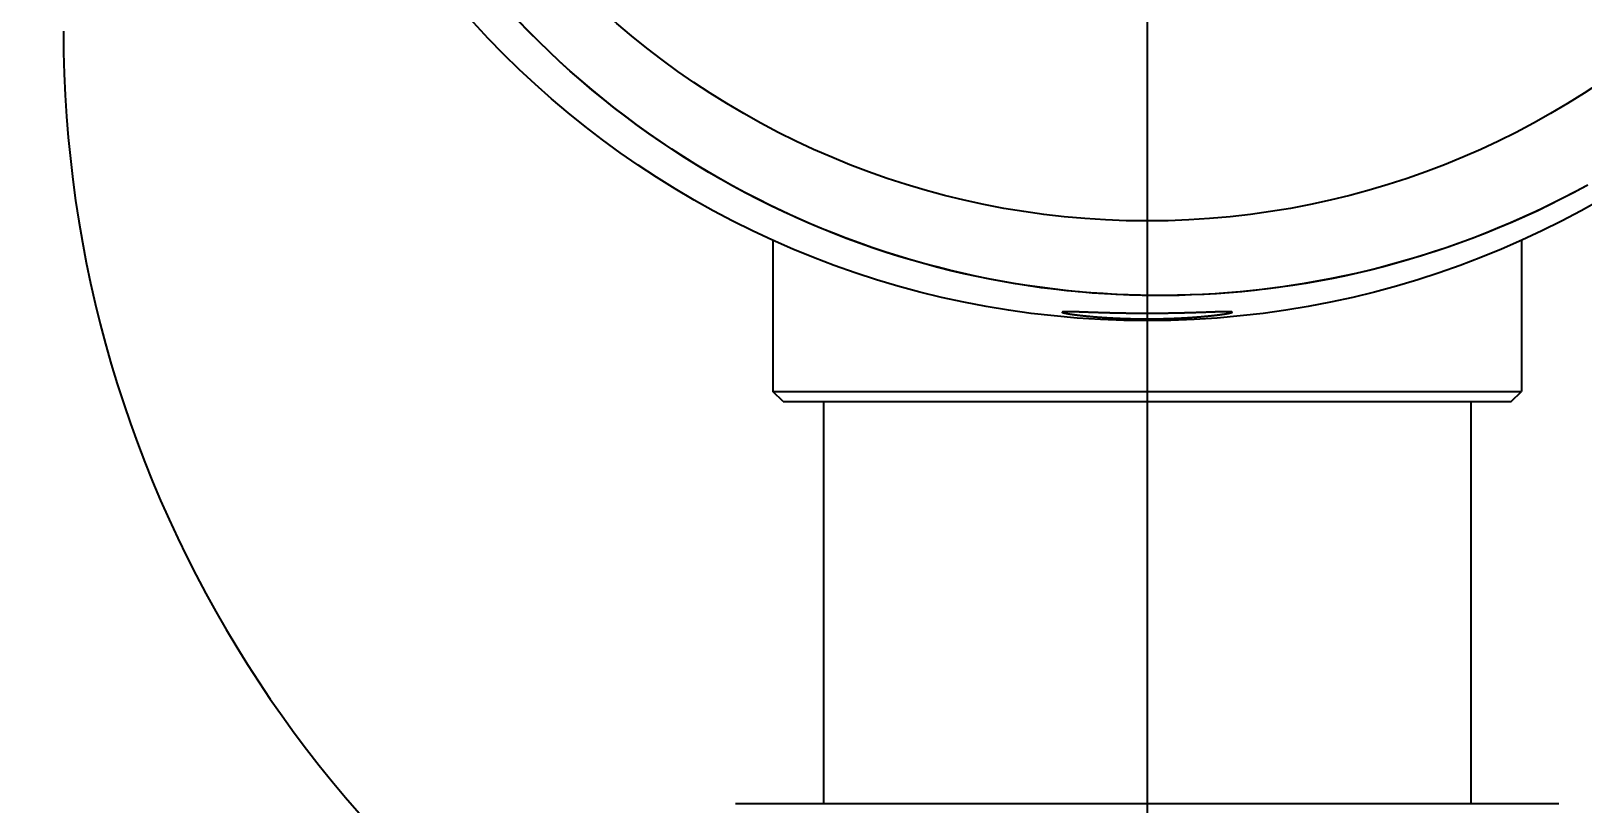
# Model space of a CAD drawing. Header units: millimetres. Extents: x 0 to 3800, y -67 to 2530.
# Drawn here: x 2277.9 to 2356.6, y 1514.3 to 1553.5 of the extents above; entities that cross this region are included whole.
import ezdxf
from ezdxf.lldxf.tags import DXFTag

# ---------------------------------------------------------------- set-up
doc = ezdxf.new("R2010")
doc.units = ezdxf.units.MM
for name, color, linetype in [('내부선 및 부속', 4, 'Continuous'), ('외형선', 3, 'Continuous'), ('중심선', 1, 'DASHED'), ('치수선', 7, 'Continuous')]:
    doc.layers.add(name, color=color, linetype=linetype)
doc.styles.add('____', font='')
doc.styles.get('____').set_extended_font_data('굴림')
tags = doc.linetypes.add('DASHDOT', pattern=[70, 31, -13, 13, -13]).pattern_tags.tags
tags[10:11] = [DXFTag(74, 4), DXFTag(75, 0), DXFTag(340, '0'), DXFTag(46, 0.0), DXFTag(50, 0.0), DXFTag(44, 0.0), DXFTag(45, 0.0)]
tags[8:9] = [DXFTag(74, 4), DXFTag(75, 0), DXFTag(340, '0'), DXFTag(46, 0.0), DXFTag(50, 0.0), DXFTag(44, 0.0), DXFTag(45, 0.0)]
tags[6:7] = [DXFTag(74, 4), DXFTag(75, 0), DXFTag(340, '0'), DXFTag(46, 0.0), DXFTag(50, 0.0), DXFTag(44, 0.0), DXFTag(45, 0.0)]
tags[4:5] = [DXFTag(74, 4), DXFTag(75, 0), DXFTag(340, '0'), DXFTag(46, 0.0), DXFTag(50, 0.0), DXFTag(44, 0.0), DXFTag(45, 0.0)]
tags = doc.linetypes.add('DASHED', pattern=[25.72, 12.86, -12.86]).pattern_tags.tags
tags[6:7] = [DXFTag(74, 4), DXFTag(75, 0), DXFTag(340, '0'), DXFTag(46, 0.0), DXFTag(50, 0.0), DXFTag(44, 0.0), DXFTag(45, 0.0)]
tags[4:5] = [DXFTag(74, 4), DXFTag(75, 0), DXFTag(340, '0'), DXFTag(46, 0.0), DXFTag(50, 0.0), DXFTag(44, 0.0), DXFTag(45, 0.0)]
doc.dimstyles.new('MSADIM', dxfattribs={"dimtxt": 33, "dimasz": 17, "dimexe": 10, "dimexo": 7.5, "dimgap": 10, "dimtad": 0, "dimtih": 1, "dimtoh": 1, "dimdec": 0, "dimzin": 1, "dimdsep": 46, "dimtxsty": '____', "dimcen": 11.25, "dimadec": 0, "dimazin": 0, "dimtfac": 1, "dimtdec": 0, "dimtix": 1, "dimtmove": 0, "dimatfit": 3, "dimfxl": 1, "dimtolj": 1, "dimtzin": 1, "dimarcsym": 0})

# ---------------------------------------------------------------- blocks, each defined once
blk = doc.blocks.new('*D35')
at = {"layer": '치수선', "color": 0, "linetype": 'Continuous', "lineweight": -2, "transparency": 16777216}
for p, q in [((2924.524, 1577.512), (2924.524, 1252.002)), ((2244.524, 1269.502), (2244.524, 1272.002)), ((2261.524, 1262.002), (2547.243, 1262.002)), ((2907.524, 1262.002), (2621.804, 1262.002))]:
    blk.add_line(p, q, dxfattribs=at)
at = {"layer": '치수선', "color": 0, "linetype": 'Continuous', "transparency": 16777216}
for points in [[(2261.524, 1264.835), (2261.524, 1259.168), (2244.524, 1262.002)], [(2907.524, 1264.835), (2907.524, 1259.168), (2924.524, 1262.002)]]:
    blk.add_solid(points, dxfattribs=at)
at = {"layer": '치수선', "color": 0, "linetype": 'Continuous', "transparency": 16777216, "insert": (2584.524, 1262.002), "char_height": 25, "attachment_point": 5, "style": '____'}
blk.add_mtext('\\A1;680', dxfattribs=at)

msp = doc.modelspace()

# ---------------------------------------------------------------- linework, layer by layer
at = {"layer": '내부선 및 부속', "linetype": 'Continuous'}
for p, q in [((2315.533, 1542.943), (2315.533, 1535.224)), ((2353.515, 1542.943), (2353.515, 1535.224)), ((2316.046, 1534.711), (2315.533, 1535.224)), ((2315.533, 1535.224), (2353.515, 1535.224)), ((2353.002, 1534.711), (2353.515, 1535.224)), ((2316.047, 1534.711), (2353.001, 1534.711)), ((2318.099, 1534.711), (2318.099, 1514.286)), ((2350.948, 1534.711), (2350.948, 1514.286)), ((2355.422, 1514.286), (2313.625, 1514.286))]:
    msp.add_line(p, q, dxfattribs=at)
at = {"layer": '내부선 및 부속', "linetype": 'Continuous', "flags": 128}
for points in [[(2356.782, 1545.652), (2356.153, 1545.313), (2355.521, 1544.985), (2354.885, 1544.668), (2354.246, 1544.361), (2353.604, 1544.066), (2352.959, 1543.781), (2352.311, 1543.507), (2351.662, 1543.245), (2351.011, 1542.993), (2350.358, 1542.752), (2349.703, 1542.522), (2349.048, 1542.303), (2348.391, 1542.095), (2347.734, 1541.898), (2347.077, 1541.711), (2346.42, 1541.536), (2345.762, 1541.37), (2345.105, 1541.216), (2344.449, 1541.072), (2343.794, 1540.938), (2343.139, 1540.815), (2342.486, 1540.701), (2341.834, 1540.598), (2341.184, 1540.505), (2340.536, 1540.422), (2339.89, 1540.349), (2339.246, 1540.285), (2338.605, 1540.231), (2337.967, 1540.186), (2337.331, 1540.15), (2336.698, 1540.124), (2336.069, 1540.107), (2335.443, 1540.098), (2334.819, 1540.098), (2334.193, 1540.107), (2333.563, 1540.125), (2332.931, 1540.152), (2332.295, 1540.188), (2331.656, 1540.233), (2331.015, 1540.287), (2330.371, 1540.351), (2329.725, 1540.425), (2329.077, 1540.509), (2328.427, 1540.602), (2327.775, 1540.705), (2327.122, 1540.819), (2326.467, 1540.943), (2325.812, 1541.077), (2325.155, 1541.221), (2324.498, 1541.376), (2323.841, 1541.542), (2323.184, 1541.718), (2322.526, 1541.905), (2321.869, 1542.103), (2321.213, 1542.311), (2320.558, 1542.531), (2319.903, 1542.761), (2319.25, 1543.002), (2318.599, 1543.254), (2317.95, 1543.517), (2317.303, 1543.791), (2316.658, 1544.076), (2316.016, 1544.372), (2315.377, 1544.679), (2314.741, 1544.997), (2314.109, 1545.326), (2313.48, 1545.665), (2312.856, 1546.015), (2312.236, 1546.376), (2311.62, 1546.748), (2311.01, 1547.13), (2310.405, 1547.522), (2309.805, 1547.925), (2309.21, 1548.338), (2308.622, 1548.761), (2308.04, 1549.194), (2307.464, 1549.637), (2306.895, 1550.09), (2306.333, 1550.552), (2305.778, 1551.024), (2305.23, 1551.504), (2304.69, 1551.994), (2304.158, 1552.493), (2303.634, 1553), (2303.118, 1553.516), (2302.611, 1554.04)], [(2356.882, 1545.699), (2356.253, 1545.358), (2355.62, 1545.028), (2354.984, 1544.709), (2354.345, 1544.4), (2353.702, 1544.102), (2353.057, 1543.816), (2352.409, 1543.54), (2351.759, 1543.276), (2351.107, 1543.022), (2350.454, 1542.779), (2349.799, 1542.548), (2349.142, 1542.327), (2348.485, 1542.117), (2347.828, 1541.918), (2347.169, 1541.73), (2346.511, 1541.552), (2345.853, 1541.385), (2345.195, 1541.229), (2344.538, 1541.083), (2343.881, 1540.948), (2343.226, 1540.823), (2342.572, 1540.708), (2341.919, 1540.604), (2341.268, 1540.51), (2340.619, 1540.425), (2339.971, 1540.35), (2339.327, 1540.285), (2338.684, 1540.23), (2338.045, 1540.184), (2337.408, 1540.147), (2336.774, 1540.12), (2336.143, 1540.101), (2335.516, 1540.092), (2334.891, 1540.091), (2334.265, 1540.099), (2333.635, 1540.115), (2333.002, 1540.141), (2332.365, 1540.176), (2331.726, 1540.22), (2331.084, 1540.274), (2330.44, 1540.337), (2329.793, 1540.41), (2329.144, 1540.492), (2328.494, 1540.585), (2327.841, 1540.687), (2327.187, 1540.8), (2326.532, 1540.923), (2325.876, 1541.056), (2325.219, 1541.2), (2324.561, 1541.354), (2323.903, 1541.519), (2323.244, 1541.694), (2322.586, 1541.88), (2321.928, 1542.077), (2321.271, 1542.285), (2320.615, 1542.504), (2319.959, 1542.733), (2319.306, 1542.974), (2318.653, 1543.225), (2318.003, 1543.488), (2317.355, 1543.761), (2316.709, 1544.046), (2316.066, 1544.341), (2315.426, 1544.648), (2314.789, 1544.965), (2314.155, 1545.293), (2313.526, 1545.632), (2312.9, 1545.982), (2312.279, 1546.342), (2311.663, 1546.714), (2311.051, 1547.095), (2310.444, 1547.487), (2309.843, 1547.89), (2309.248, 1548.303), (2308.658, 1548.726), (2308.075, 1549.159), (2307.498, 1549.602), (2306.928, 1550.054), (2306.364, 1550.516), (2305.808, 1550.988), (2305.259, 1551.469), (2304.718, 1551.959), (2304.185, 1552.457), (2303.66, 1552.965), (2303.143, 1553.481), (2302.634, 1554.005)], [(2334.524, 1539.181), (2334.516, 1539.181), (2334.507, 1539.181), (2334.499, 1539.181), (2334.49, 1539.181), (2334.482, 1539.181), (2334.473, 1539.181), (2334.465, 1539.181), (2334.456, 1539.181), (2334.448, 1539.181), (2334.44, 1539.181), (2334.431, 1539.181), (2334.423, 1539.181), (2334.414, 1539.181), (2334.406, 1539.181), (2334.397, 1539.181), (2334.389, 1539.181), (2334.38, 1539.181), (2334.372, 1539.181), (2334.364, 1539.181), (2334.355, 1539.181), (2334.347, 1539.181), (2334.338, 1539.181), (2334.33, 1539.181), (2334.321, 1539.181), (2334.313, 1539.181), (2334.304, 1539.181), (2334.296, 1539.182), (2334.288, 1539.182), (2334.279, 1539.182), (2334.271, 1539.182), (2334.262, 1539.182), (2334.254, 1539.182), (2334.245, 1539.182), (2334.237, 1539.182), (2334.228, 1539.182), (2334.22, 1539.182), (2334.211, 1539.182), (2334.203, 1539.182), (2334.195, 1539.182), (2334.186, 1539.182), (2334.178, 1539.182), (2334.169, 1539.182), (2334.161, 1539.182), (2334.152, 1539.182), (2334.144, 1539.182), (2334.135, 1539.182), (2334.127, 1539.182), (2334.119, 1539.182), (2334.11, 1539.182), (2334.102, 1539.182), (2334.093, 1539.182), (2334.085, 1539.183), (2334.076, 1539.183), (2334.068, 1539.183), (2334.059, 1539.183), (2334.051, 1539.183), (2334.043, 1539.183), (2334.034, 1539.183), (2334.026, 1539.183), (2334.017, 1539.183), (2334.009, 1539.183), (2334, 1539.183), (2333.992, 1539.183), (2333.983, 1539.183), (2333.975, 1539.183), (2333.966, 1539.183), (2333.958, 1539.183), (2333.95, 1539.184), (2333.941, 1539.184), (2333.933, 1539.184), (2333.924, 1539.184), (2333.916, 1539.184), (2333.907, 1539.184), (2333.899, 1539.184), (2333.89, 1539.184), (2333.882, 1539.184), (2333.874, 1539.184), (2333.865, 1539.184), (2333.857, 1539.184), (2333.848, 1539.184), (2333.84, 1539.185), (2333.831, 1539.185), (2333.823, 1539.185), (2333.814, 1539.185), (2333.806, 1539.185), (2333.798, 1539.185), (2333.789, 1539.185), (2333.781, 1539.185), (2333.772, 1539.185), (2333.764, 1539.185), (2333.755, 1539.185), (2333.747, 1539.185), (2333.738, 1539.186), (2333.73, 1539.186), (2333.722, 1539.186), (2333.713, 1539.186), (2333.705, 1539.186), (2333.696, 1539.186), (2333.688, 1539.186), (2333.679, 1539.186), (2333.679, 1539.186), (2333.671, 1539.186), (2333.662, 1539.186), (2333.654, 1539.187), (2333.645, 1539.187), (2333.637, 1539.187), (2333.629, 1539.187), (2333.62, 1539.187), (2333.612, 1539.187), (2333.603, 1539.187), (2333.595, 1539.187), (2333.586, 1539.187), (2333.578, 1539.188), (2333.569, 1539.188), (2333.561, 1539.188), (2333.553, 1539.188), (2333.544, 1539.188), (2333.536, 1539.188), (2333.527, 1539.188), (2333.519, 1539.188), (2333.51, 1539.189), (2333.502, 1539.189), (2333.493, 1539.189), (2333.485, 1539.189), (2333.477, 1539.189), (2333.468, 1539.189), (2333.46, 1539.189), (2333.451, 1539.189), (2333.443, 1539.19), (2333.434, 1539.19), (2333.426, 1539.19), (2333.417, 1539.19), (2333.409, 1539.19), (2333.401, 1539.19), (2333.392, 1539.19), (2333.384, 1539.19), (2333.375, 1539.191), (2333.367, 1539.191), (2333.358, 1539.191), (2333.35, 1539.191), (2333.341, 1539.191), (2333.333, 1539.191), (2333.324, 1539.191), (2333.316, 1539.192), (2333.308, 1539.192), (2333.299, 1539.192), (2333.291, 1539.192), (2333.282, 1539.192), (2333.274, 1539.192), (2333.265, 1539.192), (2333.257, 1539.193), (2333.248, 1539.193), (2333.24, 1539.193), (2333.232, 1539.193), (2333.223, 1539.193), (2333.215, 1539.193), (2333.206, 1539.194), (2333.198, 1539.194), (2333.189, 1539.194), (2333.181, 1539.194), (2333.172, 1539.194), (2333.164, 1539.194), (2333.156, 1539.195), (2333.147, 1539.195), (2333.139, 1539.195), (2333.13, 1539.195), (2333.122, 1539.195), (2333.113, 1539.195), (2333.105, 1539.196), (2333.096, 1539.196), (2333.088, 1539.196), (2333.08, 1539.196), (2333.071, 1539.196), (2333.063, 1539.196), (2333.054, 1539.197), (2333.046, 1539.197), (2333.037, 1539.197), (2333.029, 1539.197), (2333.02, 1539.197), (2333.012, 1539.197), (2333.004, 1539.198), (2332.995, 1539.198), (2332.987, 1539.198), (2332.978, 1539.198), (2332.97, 1539.198), (2332.961, 1539.199), (2332.953, 1539.199), (2332.944, 1539.199), (2332.936, 1539.199), (2332.928, 1539.199), (2332.919, 1539.199), (2332.911, 1539.2), (2332.902, 1539.2), (2332.894, 1539.2), (2332.885, 1539.2), (2332.877, 1539.2), (2332.868, 1539.201), (2332.86, 1539.201), (2332.851, 1539.201), (2332.843, 1539.201), (2332.835, 1539.201), (2332.835, 1539.201), (2332.826, 1539.202), (2332.818, 1539.202), (2332.809, 1539.202), (2332.801, 1539.202), (2332.792, 1539.202), (2332.784, 1539.203), (2332.775, 1539.203), (2332.767, 1539.203), (2332.759, 1539.203), (2332.75, 1539.203), (2332.742, 1539.204), (2332.733, 1539.204), (2332.725, 1539.204), (2332.716, 1539.204), (2332.708, 1539.204), (2332.699, 1539.205), (2332.691, 1539.205), (2332.683, 1539.205), (2332.674, 1539.205), (2332.666, 1539.205), (2332.657, 1539.206), (2332.649, 1539.206), (2332.64, 1539.206), (2332.632, 1539.206), (2332.623, 1539.207), (2332.615, 1539.207), (2332.607, 1539.207), (2332.598, 1539.207), (2332.59, 1539.207), (2332.581, 1539.208), (2332.573, 1539.208), (2332.564, 1539.208), (2332.556, 1539.208), (2332.547, 1539.209), (2332.539, 1539.209), (2332.531, 1539.209), (2332.522, 1539.209), (2332.514, 1539.209), (2332.505, 1539.21), (2332.497, 1539.21), (2332.488, 1539.21), (2332.48, 1539.21), (2332.471, 1539.211), (2332.463, 1539.211), (2332.455, 1539.211), (2332.446, 1539.211), (2332.438, 1539.212), (2332.429, 1539.212), (2332.421, 1539.212), (2332.412, 1539.212), (2332.404, 1539.213), (2332.395, 1539.213), (2332.387, 1539.213), (2332.379, 1539.213), (2332.37, 1539.214), (2332.362, 1539.214), (2332.353, 1539.214), (2332.345, 1539.214), (2332.336, 1539.214), (2332.328, 1539.215), (2332.319, 1539.215), (2332.311, 1539.215), (2332.303, 1539.215), (2332.294, 1539.216), (2332.286, 1539.216), (2332.277, 1539.216), (2332.269, 1539.216), (2332.26, 1539.217), (2332.252, 1539.217), (2332.243, 1539.217), (2332.235, 1539.217), (2332.227, 1539.218), (2332.218, 1539.218), (2332.21, 1539.218), (2332.201, 1539.219), (2332.193, 1539.219), (2332.184, 1539.219), (2332.176, 1539.219), (2332.167, 1539.22), (2332.159, 1539.22), (2332.151, 1539.22), (2332.142, 1539.22), (2332.134, 1539.221), (2332.125, 1539.221), (2332.117, 1539.221), (2332.108, 1539.221), (2332.1, 1539.222), (2332.091, 1539.222), (2332.083, 1539.222), (2332.075, 1539.222), (2332.066, 1539.223), (2332.058, 1539.223), (2332.049, 1539.223), (2332.041, 1539.224), (2332.032, 1539.224), (2332.024, 1539.224), (2332.015, 1539.224), (2332.007, 1539.225), (2331.999, 1539.225), (2331.99, 1539.225), (2331.99, 1539.225), (2331.982, 1539.225), (2331.973, 1539.226), (2331.965, 1539.226), (2331.956, 1539.226), (2331.948, 1539.227), (2331.939, 1539.227), (2331.931, 1539.227), (2331.923, 1539.227), (2331.914, 1539.228), (2331.906, 1539.228), (2331.897, 1539.228), (2331.889, 1539.228), (2331.88, 1539.229), (2331.872, 1539.229), (2331.863, 1539.229), (2331.855, 1539.23), (2331.847, 1539.23), (2331.838, 1539.23), (2331.83, 1539.23), (2331.821, 1539.231), (2331.813, 1539.231), (2331.804, 1539.231), (2331.796, 1539.232), (2331.787, 1539.232), (2331.779, 1539.232), (2331.771, 1539.232), (2331.762, 1539.233), (2331.754, 1539.233), (2331.745, 1539.233), (2331.737, 1539.234), (2331.728, 1539.234), (2331.72, 1539.234), (2331.711, 1539.234), (2331.703, 1539.235), (2331.695, 1539.235), (2331.686, 1539.235), (2331.678, 1539.236), (2331.669, 1539.236), (2331.661, 1539.236), (2331.652, 1539.236), (2331.644, 1539.237), (2331.636, 1539.237), (2331.627, 1539.237), (2331.619, 1539.238), (2331.61, 1539.238), (2331.602, 1539.238), (2331.593, 1539.239), (2331.585, 1539.239), (2331.576, 1539.239), (2331.568, 1539.239), (2331.56, 1539.24), (2331.551, 1539.24), (2331.543, 1539.24), (2331.534, 1539.241), (2331.526, 1539.241), (2331.517, 1539.241), (2331.509, 1539.241), (2331.5, 1539.242), (2331.492, 1539.242), (2331.484, 1539.242), (2331.475, 1539.243), (2331.467, 1539.243), (2331.458, 1539.243), (2331.45, 1539.243), (2331.441, 1539.244), (2331.433, 1539.244), (2331.424, 1539.244), (2331.416, 1539.245), (2331.408, 1539.245), (2331.399, 1539.245), (2331.391, 1539.246), (2331.382, 1539.246), (2331.374, 1539.246), (2331.365, 1539.246), (2331.357, 1539.247), (2331.348, 1539.247), (2331.34, 1539.247), (2331.332, 1539.248), (2331.323, 1539.248), (2331.315, 1539.248), (2331.306, 1539.248), (2331.298, 1539.249), (2331.289, 1539.249), (2331.281, 1539.249), (2331.272, 1539.25), (2331.264, 1539.25), (2331.256, 1539.25), (2331.247, 1539.251), (2331.239, 1539.251), (2331.23, 1539.251), (2331.222, 1539.251), (2331.213, 1539.252), (2331.205, 1539.252), (2331.196, 1539.252), (2331.188, 1539.253), (2331.18, 1539.253), (2331.171, 1539.253), (2331.163, 1539.253), (2331.154, 1539.254), (2331.146, 1539.254), (2331.146, 1539.254), (2331.137, 1539.254), (2331.129, 1539.255), (2331.12, 1539.255), (2331.112, 1539.255), (2331.104, 1539.255), (2331.095, 1539.256), (2331.087, 1539.256), (2331.078, 1539.256), (2331.07, 1539.257), (2331.061, 1539.257), (2331.053, 1539.257), (2331.044, 1539.257), (2331.036, 1539.258), (2331.028, 1539.258), (2331.019, 1539.258), (2331.011, 1539.258), (2331.002, 1539.259), (2330.994, 1539.259), (2330.985, 1539.259), (2330.977, 1539.26), (2330.968, 1539.26), (2330.96, 1539.26), (2330.952, 1539.26), (2330.943, 1539.261), (2330.935, 1539.261), (2330.926, 1539.261), (2330.918, 1539.261), (2330.909, 1539.262), (2330.901, 1539.262), (2330.892, 1539.262), (2330.884, 1539.262), (2330.876, 1539.263), (2330.867, 1539.263), (2330.859, 1539.263), (2330.85, 1539.263), (2330.842, 1539.264), (2330.833, 1539.264), (2330.825, 1539.264), (2330.816, 1539.264), (2330.808, 1539.265), (2330.8, 1539.265), (2330.791, 1539.265), (2330.783, 1539.265), (2330.774, 1539.265), (2330.766, 1539.266), (2330.757, 1539.266), (2330.749, 1539.266), (2330.74, 1539.266), (2330.732, 1539.267), (2330.724, 1539.267), (2330.715, 1539.267), (2330.707, 1539.267), (2330.698, 1539.267), (2330.69, 1539.268), (2330.681, 1539.268), (2330.673, 1539.268), (2330.664, 1539.268), (2330.656, 1539.268), (2330.648, 1539.268), (2330.639, 1539.269), (2330.631, 1539.269), (2330.622, 1539.269), (2330.614, 1539.269), (2330.605, 1539.269), (2330.597, 1539.269), (2330.588, 1539.269), (2330.58, 1539.27), (2330.572, 1539.27), (2330.563, 1539.27), (2330.555, 1539.27), (2330.546, 1539.27), (2330.538, 1539.27), (2330.529, 1539.27), (2330.521, 1539.27), (2330.512, 1539.27), (2330.504, 1539.27), (2330.495, 1539.27), (2330.487, 1539.27), (2330.479, 1539.27), (2330.47, 1539.27), (2330.462, 1539.27), (2330.453, 1539.27), (2330.445, 1539.27), (2330.436, 1539.27), (2330.428, 1539.27), (2330.419, 1539.27), (2330.411, 1539.27), (2330.403, 1539.27), (2330.394, 1539.27), (2330.386, 1539.27), (2330.377, 1539.27), (2330.369, 1539.27), (2330.36, 1539.269), (2330.352, 1539.269), (2330.344, 1539.269), (2330.335, 1539.269), (2330.327, 1539.268), (2330.318, 1539.268), (2330.31, 1539.267), (2330.301, 1539.267), (2330.301, 1539.267), (2330.293, 1539.266), (2330.284, 1539.265), (2330.276, 1539.265), (2330.267, 1539.264), (2330.259, 1539.263), (2330.251, 1539.262), (2330.242, 1539.26), (2330.234, 1539.259), (2330.226, 1539.257), (2330.218, 1539.254), (2330.213, 1539.247), (2330.213, 1539.247)], [(2330.213, 1539.247), (2330.217, 1539.24), (2330.225, 1539.236), (2330.232, 1539.232), (2330.24, 1539.229), (2330.248, 1539.227), (2330.256, 1539.224), (2330.264, 1539.221), (2330.272, 1539.219), (2330.281, 1539.217), (2330.289, 1539.215), (2330.297, 1539.212), (2330.306, 1539.21), (2330.314, 1539.208), (2330.322, 1539.206), (2330.331, 1539.205), (2330.339, 1539.203), (2330.347, 1539.201), (2330.355, 1539.199), (2330.364, 1539.197), (2330.372, 1539.196), (2330.38, 1539.194), (2330.388, 1539.192), (2330.397, 1539.191), (2330.405, 1539.189), (2330.413, 1539.188), (2330.422, 1539.186), (2330.43, 1539.184), (2330.438, 1539.183), (2330.447, 1539.181), (2330.455, 1539.18), (2330.463, 1539.178), (2330.472, 1539.177), (2330.48, 1539.175), (2330.489, 1539.174), (2330.497, 1539.173), (2330.505, 1539.171), (2330.514, 1539.17), (2330.522, 1539.168), (2330.53, 1539.167), (2330.539, 1539.166), (2330.547, 1539.164), (2330.556, 1539.163), (2330.564, 1539.161), (2330.572, 1539.16), (2330.581, 1539.159), (2330.589, 1539.157), (2330.598, 1539.156), (2330.606, 1539.155), (2330.614, 1539.154), (2330.623, 1539.152), (2330.631, 1539.151), (2330.639, 1539.15), (2330.648, 1539.148), (2330.656, 1539.147), (2330.665, 1539.146), (2330.673, 1539.145), (2330.681, 1539.143), (2330.69, 1539.142), (2330.698, 1539.141), (2330.707, 1539.14), (2330.715, 1539.139), (2330.723, 1539.137), (2330.732, 1539.136), (2330.74, 1539.135), (2330.749, 1539.134), (2330.757, 1539.133), (2330.765, 1539.132), (2330.774, 1539.13), (2330.782, 1539.129), (2330.791, 1539.128), (2330.799, 1539.127), (2330.807, 1539.126), (2330.816, 1539.125), (2330.824, 1539.124), (2330.833, 1539.122), (2330.841, 1539.121), (2330.85, 1539.12), (2330.858, 1539.119), (2330.866, 1539.118), (2330.875, 1539.117), (2330.883, 1539.116), (2330.892, 1539.115), (2330.9, 1539.114), (2330.908, 1539.113), (2330.917, 1539.111), (2330.925, 1539.11), (2330.934, 1539.109), (2330.942, 1539.108), (2330.951, 1539.107), (2330.959, 1539.106), (2330.967, 1539.105), (2330.976, 1539.104), (2330.984, 1539.103), (2330.993, 1539.102), (2331.001, 1539.101), (2331.009, 1539.1), (2331.018, 1539.099), (2331.026, 1539.098), (2331.035, 1539.097), (2331.043, 1539.096), (2331.043, 1539.096), (2331.052, 1539.095), (2331.06, 1539.094), (2331.068, 1539.093), (2331.077, 1539.092), (2331.085, 1539.091), (2331.094, 1539.09), (2331.102, 1539.089), (2331.111, 1539.088), (2331.119, 1539.087), (2331.127, 1539.086), (2331.136, 1539.085), (2331.144, 1539.084), (2331.153, 1539.083), (2331.161, 1539.082), (2331.17, 1539.081), (2331.178, 1539.08), (2331.186, 1539.079), (2331.195, 1539.078), (2331.203, 1539.078), (2331.212, 1539.077), (2331.22, 1539.076), (2331.229, 1539.075), (2331.237, 1539.074), (2331.246, 1539.073), (2331.254, 1539.072), (2331.262, 1539.071), (2331.271, 1539.07), (2331.279, 1539.069), (2331.288, 1539.068), (2331.296, 1539.067), (2331.305, 1539.067), (2331.313, 1539.066), (2331.321, 1539.065), (2331.33, 1539.064), (2331.338, 1539.063), (2331.347, 1539.062), (2331.355, 1539.061), (2331.364, 1539.06), (2331.372, 1539.06), (2331.381, 1539.059), (2331.389, 1539.058), (2331.397, 1539.057), (2331.406, 1539.056), (2331.414, 1539.055), (2331.423, 1539.054), (2331.431, 1539.054), (2331.44, 1539.053), (2331.448, 1539.052), (2331.457, 1539.051), (2331.465, 1539.05), (2331.473, 1539.049), (2331.482, 1539.049), (2331.49, 1539.048), (2331.499, 1539.047), (2331.507, 1539.046), (2331.516, 1539.045), (2331.524, 1539.044), (2331.533, 1539.044), (2331.541, 1539.043), (2331.549, 1539.042), (2331.558, 1539.041), (2331.566, 1539.04), (2331.575, 1539.04), (2331.583, 1539.039), (2331.592, 1539.038), (2331.6, 1539.037), (2331.609, 1539.037), (2331.617, 1539.036), (2331.626, 1539.035), (2331.634, 1539.034), (2331.642, 1539.033), (2331.651, 1539.033), (2331.659, 1539.032), (2331.668, 1539.031), (2331.676, 1539.03), (2331.685, 1539.03), (2331.693, 1539.029), (2331.702, 1539.028), (2331.71, 1539.027), (2331.718, 1539.027), (2331.727, 1539.026), (2331.735, 1539.025), (2331.744, 1539.024), (2331.752, 1539.024), (2331.761, 1539.023), (2331.769, 1539.022), (2331.778, 1539.021), (2331.786, 1539.021), (2331.795, 1539.02), (2331.803, 1539.019), (2331.811, 1539.019), (2331.82, 1539.018), (2331.828, 1539.017), (2331.837, 1539.016), (2331.845, 1539.016), (2331.854, 1539.015), (2331.862, 1539.014), (2331.871, 1539.014), (2331.879, 1539.013), (2331.888, 1539.012), (2331.888, 1539.012), (2331.896, 1539.012), (2331.905, 1539.011), (2331.913, 1539.01), (2331.921, 1539.009), (2331.93, 1539.009), (2331.938, 1539.008), (2331.947, 1539.007), (2331.955, 1539.007), (2331.964, 1539.006), (2331.972, 1539.005), (2331.981, 1539.005), (2331.989, 1539.004), (2331.998, 1539.003), (2332.006, 1539.003), (2332.015, 1539.002), (2332.023, 1539.001), (2332.031, 1539.001), (2332.04, 1539), (2332.048, 1539), (2332.057, 1538.999), (2332.065, 1538.998), (2332.074, 1538.998), (2332.082, 1538.997), (2332.091, 1538.996), (2332.099, 1538.996), (2332.108, 1538.995), (2332.116, 1538.994), (2332.125, 1538.994), (2332.133, 1538.993), (2332.141, 1538.993), (2332.15, 1538.992), (2332.158, 1538.991), (2332.167, 1538.991), (2332.175, 1538.99), (2332.184, 1538.99), (2332.192, 1538.989), (2332.201, 1538.988), (2332.209, 1538.988), (2332.218, 1538.987), (2332.226, 1538.987), (2332.235, 1538.986), (2332.243, 1538.985), (2332.251, 1538.985), (2332.26, 1538.984), (2332.268, 1538.984), (2332.277, 1538.983), (2332.285, 1538.983), (2332.294, 1538.982), (2332.302, 1538.981), (2332.311, 1538.981), (2332.319, 1538.98), (2332.328, 1538.98), (2332.336, 1538.979), (2332.345, 1538.979), (2332.353, 1538.978), (2332.362, 1538.977), (2332.37, 1538.977), (2332.378, 1538.976), (2332.387, 1538.976), (2332.395, 1538.975), (2332.404, 1538.975), (2332.412, 1538.974), (2332.421, 1538.974), (2332.429, 1538.973), (2332.438, 1538.973), (2332.446, 1538.972), (2332.455, 1538.971), (2332.463, 1538.971), (2332.472, 1538.97), (2332.48, 1538.97), (2332.489, 1538.969), (2332.497, 1538.969), (2332.506, 1538.968), (2332.514, 1538.968), (2332.522, 1538.967), (2332.531, 1538.967), (2332.539, 1538.966), (2332.548, 1538.966), (2332.556, 1538.965), (2332.565, 1538.965), (2332.573, 1538.964), (2332.582, 1538.964), (2332.59, 1538.963), (2332.599, 1538.963), (2332.607, 1538.962), (2332.616, 1538.962), (2332.624, 1538.961), (2332.633, 1538.961), (2332.641, 1538.96), (2332.65, 1538.96), (2332.658, 1538.959), (2332.667, 1538.959), (2332.675, 1538.959), (2332.683, 1538.958), (2332.692, 1538.958), (2332.7, 1538.957), (2332.709, 1538.957), (2332.717, 1538.956), (2332.726, 1538.956), (2332.734, 1538.955), (2332.734, 1538.955), (2332.743, 1538.955), (2332.751, 1538.954), (2332.76, 1538.954), (2332.768, 1538.954), (2332.777, 1538.953), (2332.785, 1538.953), (2332.794, 1538.952), (2332.802, 1538.952), (2332.811, 1538.951), (2332.819, 1538.951), (2332.828, 1538.95), (2332.836, 1538.95), (2332.844, 1538.95), (2332.853, 1538.949), (2332.861, 1538.949), (2332.87, 1538.948), (2332.878, 1538.948), (2332.887, 1538.948), (2332.895, 1538.947), (2332.904, 1538.947), (2332.912, 1538.946), (2332.921, 1538.946), (2332.929, 1538.946), (2332.938, 1538.945), (2332.946, 1538.945), (2332.955, 1538.944), (2332.963, 1538.944), (2332.972, 1538.944), (2332.98, 1538.943), (2332.989, 1538.943), (2332.997, 1538.942), (2333.006, 1538.942), (2333.014, 1538.942), (2333.022, 1538.941), (2333.031, 1538.941), (2333.039, 1538.941), (2333.048, 1538.94), (2333.056, 1538.94), (2333.065, 1538.939), (2333.073, 1538.939), (2333.082, 1538.939), (2333.09, 1538.938), (2333.099, 1538.938), (2333.107, 1538.938), (2333.116, 1538.937), (2333.124, 1538.937), (2333.133, 1538.937), (2333.141, 1538.936), (2333.15, 1538.936), (2333.158, 1538.936), (2333.167, 1538.935), (2333.175, 1538.935), (2333.184, 1538.935), (2333.192, 1538.934), (2333.201, 1538.934), (2333.209, 1538.934), (2333.218, 1538.933), (2333.226, 1538.933), (2333.234, 1538.933), (2333.243, 1538.932), (2333.251, 1538.932), (2333.26, 1538.932), (2333.268, 1538.931), (2333.277, 1538.931), (2333.285, 1538.931), (2333.294, 1538.93), (2333.302, 1538.93), (2333.311, 1538.93), (2333.319, 1538.929), (2333.328, 1538.929), (2333.336, 1538.929), (2333.345, 1538.929), (2333.353, 1538.928), (2333.362, 1538.928), (2333.37, 1538.928), (2333.379, 1538.927), (2333.387, 1538.927), (2333.396, 1538.927), (2333.404, 1538.927), (2333.413, 1538.926), (2333.421, 1538.926), (2333.43, 1538.926), (2333.438, 1538.925), (2333.446, 1538.925), (2333.455, 1538.925), (2333.463, 1538.925), (2333.472, 1538.924), (2333.48, 1538.924), (2333.489, 1538.924), (2333.497, 1538.924), (2333.506, 1538.923), (2333.514, 1538.923), (2333.523, 1538.923), (2333.531, 1538.923), (2333.54, 1538.922), (2333.548, 1538.922), (2333.557, 1538.922), (2333.565, 1538.922), (2333.574, 1538.921), (2333.582, 1538.921), (2333.582, 1538.921), (2333.591, 1538.921), (2333.599, 1538.921), (2333.608, 1538.92), (2333.616, 1538.92), (2333.625, 1538.92), (2333.633, 1538.92), (2333.642, 1538.92), (2333.65, 1538.919), (2333.659, 1538.919), (2333.667, 1538.919), (2333.676, 1538.919), (2333.684, 1538.919), (2333.692, 1538.918), (2333.701, 1538.918), (2333.709, 1538.918), (2333.718, 1538.918), (2333.726, 1538.918), (2333.735, 1538.917), (2333.743, 1538.917), (2333.752, 1538.917), (2333.76, 1538.917), (2333.769, 1538.917), (2333.777, 1538.916), (2333.786, 1538.916), (2333.794, 1538.916), (2333.803, 1538.916), (2333.811, 1538.916), (2333.82, 1538.915), (2333.828, 1538.915), (2333.837, 1538.915), (2333.845, 1538.915), (2333.854, 1538.915), (2333.862, 1538.915), (2333.871, 1538.914), (2333.879, 1538.914), (2333.888, 1538.914), (2333.896, 1538.914), (2333.905, 1538.914), (2333.913, 1538.914), (2333.922, 1538.914), (2333.93, 1538.913), (2333.939, 1538.913), (2333.947, 1538.913), (2333.956, 1538.913), (2333.964, 1538.913), (2333.972, 1538.913), (2333.981, 1538.913), (2333.989, 1538.912), (2333.998, 1538.912), (2334.006, 1538.912), (2334.015, 1538.912), (2334.023, 1538.912), (2334.032, 1538.912), (2334.04, 1538.912), (2334.049, 1538.912), (2334.057, 1538.911), (2334.066, 1538.911), (2334.074, 1538.911), (2334.083, 1538.911), (2334.091, 1538.911), (2334.1, 1538.911), (2334.108, 1538.911), (2334.117, 1538.911), (2334.125, 1538.911), (2334.134, 1538.91), (2334.142, 1538.91), (2334.151, 1538.91), (2334.159, 1538.91), (2334.168, 1538.91), (2334.176, 1538.91), (2334.185, 1538.91), (2334.193, 1538.91), (2334.202, 1538.91), (2334.21, 1538.91), (2334.219, 1538.91), (2334.227, 1538.91), (2334.236, 1538.909), (2334.244, 1538.909), (2334.253, 1538.909), (2334.261, 1538.909), (2334.269, 1538.909), (2334.278, 1538.909), (2334.286, 1538.909), (2334.295, 1538.909), (2334.303, 1538.909), (2334.312, 1538.909), (2334.32, 1538.909), (2334.329, 1538.909), (2334.337, 1538.909), (2334.346, 1538.909), (2334.354, 1538.909), (2334.363, 1538.909), (2334.371, 1538.909), (2334.38, 1538.909), (2334.388, 1538.909), (2334.397, 1538.908), (2334.405, 1538.908), (2334.414, 1538.908), (2334.422, 1538.908), (2334.431, 1538.908), (2334.431, 1538.908), (2334.439, 1538.908), (2334.448, 1538.908), (2334.456, 1538.908), (2334.465, 1538.908), (2334.473, 1538.908), (2334.482, 1538.908), (2334.49, 1538.908), (2334.499, 1538.908), (2334.507, 1538.908), (2334.516, 1538.908), (2334.524, 1538.908), (2334.524, 1538.908)], [(2338.836, 1539.247), (2338.83, 1539.254), (2338.822, 1539.257), (2338.814, 1539.259), (2338.806, 1539.26), (2338.798, 1539.262), (2338.789, 1539.263), (2338.781, 1539.264), (2338.772, 1539.265), (2338.764, 1539.265), (2338.755, 1539.266), (2338.747, 1539.267), (2338.738, 1539.267), (2338.73, 1539.268), (2338.721, 1539.268), (2338.713, 1539.269), (2338.705, 1539.269), (2338.696, 1539.269), (2338.688, 1539.269), (2338.679, 1539.27), (2338.671, 1539.27), (2338.662, 1539.27), (2338.654, 1539.27), (2338.646, 1539.27), (2338.637, 1539.27), (2338.629, 1539.27), (2338.62, 1539.27), (2338.612, 1539.27), (2338.603, 1539.27), (2338.595, 1539.27), (2338.587, 1539.27), (2338.578, 1539.27), (2338.57, 1539.27), (2338.561, 1539.27), (2338.553, 1539.27), (2338.544, 1539.27), (2338.536, 1539.27), (2338.527, 1539.27), (2338.519, 1539.27), (2338.51, 1539.27), (2338.502, 1539.27), (2338.493, 1539.27), (2338.485, 1539.27), (2338.477, 1539.27), (2338.468, 1539.27), (2338.46, 1539.269), (2338.451, 1539.269), (2338.443, 1539.269), (2338.434, 1539.269), (2338.426, 1539.269), (2338.417, 1539.269), (2338.409, 1539.269), (2338.401, 1539.268), (2338.392, 1539.268), (2338.384, 1539.268), (2338.375, 1539.268), (2338.367, 1539.268), (2338.358, 1539.268), (2338.35, 1539.267), (2338.341, 1539.267), (2338.333, 1539.267), (2338.325, 1539.267), (2338.316, 1539.267), (2338.308, 1539.266), (2338.299, 1539.266), (2338.291, 1539.266), (2338.282, 1539.266), (2338.274, 1539.265), (2338.265, 1539.265), (2338.257, 1539.265), (2338.249, 1539.265), (2338.24, 1539.265), (2338.232, 1539.264), (2338.223, 1539.264), (2338.215, 1539.264), (2338.206, 1539.264), (2338.198, 1539.263), (2338.189, 1539.263), (2338.181, 1539.263), (2338.173, 1539.263), (2338.164, 1539.262), (2338.156, 1539.262), (2338.147, 1539.262), (2338.139, 1539.262), (2338.13, 1539.261), (2338.122, 1539.261), (2338.113, 1539.261), (2338.105, 1539.261), (2338.097, 1539.26), (2338.088, 1539.26), (2338.08, 1539.26), (2338.071, 1539.26), (2338.063, 1539.259), (2338.054, 1539.259), (2338.046, 1539.259), (2338.037, 1539.258), (2338.029, 1539.258), (2338.021, 1539.258), (2338.012, 1539.258), (2338.004, 1539.257), (2337.995, 1539.257), (2337.995, 1539.257), (2337.987, 1539.257), (2337.978, 1539.257), (2337.97, 1539.256), (2337.961, 1539.256), (2337.953, 1539.256), (2337.945, 1539.255), (2337.936, 1539.255), (2337.928, 1539.255), (2337.919, 1539.255), (2337.911, 1539.254), (2337.902, 1539.254), (2337.894, 1539.254), (2337.885, 1539.253), (2337.877, 1539.253), (2337.869, 1539.253), (2337.86, 1539.253), (2337.852, 1539.252), (2337.843, 1539.252), (2337.835, 1539.252), (2337.826, 1539.251), (2337.818, 1539.251), (2337.809, 1539.251), (2337.801, 1539.251), (2337.793, 1539.25), (2337.784, 1539.25), (2337.776, 1539.25), (2337.767, 1539.249), (2337.759, 1539.249), (2337.75, 1539.249), (2337.742, 1539.248), (2337.733, 1539.248), (2337.725, 1539.248), (2337.717, 1539.248), (2337.708, 1539.247), (2337.7, 1539.247), (2337.691, 1539.247), (2337.683, 1539.246), (2337.674, 1539.246), (2337.666, 1539.246), (2337.658, 1539.246), (2337.649, 1539.245), (2337.641, 1539.245), (2337.632, 1539.245), (2337.624, 1539.244), (2337.615, 1539.244), (2337.607, 1539.244), (2337.598, 1539.243), (2337.59, 1539.243), (2337.582, 1539.243), (2337.573, 1539.243), (2337.565, 1539.242), (2337.556, 1539.242), (2337.548, 1539.242), (2337.539, 1539.241), (2337.531, 1539.241), (2337.522, 1539.241), (2337.514, 1539.241), (2337.506, 1539.24), (2337.497, 1539.24), (2337.489, 1539.24), (2337.48, 1539.239), (2337.472, 1539.239), (2337.463, 1539.239), (2337.455, 1539.239), (2337.446, 1539.238), (2337.438, 1539.238), (2337.43, 1539.238), (2337.421, 1539.237), (2337.413, 1539.237), (2337.404, 1539.237), (2337.396, 1539.236), (2337.387, 1539.236), (2337.379, 1539.236), (2337.37, 1539.236), (2337.362, 1539.235), (2337.354, 1539.235), (2337.345, 1539.235), (2337.337, 1539.234), (2337.328, 1539.234), (2337.32, 1539.234), (2337.311, 1539.234), (2337.303, 1539.233), (2337.294, 1539.233), (2337.286, 1539.233), (2337.278, 1539.232), (2337.269, 1539.232), (2337.261, 1539.232), (2337.252, 1539.232), (2337.244, 1539.231), (2337.235, 1539.231), (2337.227, 1539.231), (2337.218, 1539.23), (2337.21, 1539.23), (2337.202, 1539.23), (2337.193, 1539.23), (2337.185, 1539.229), (2337.176, 1539.229), (2337.168, 1539.229), (2337.159, 1539.228), (2337.151, 1539.228), (2337.151, 1539.228), (2337.142, 1539.228), (2337.134, 1539.228), (2337.126, 1539.227), (2337.117, 1539.227), (2337.109, 1539.227), (2337.1, 1539.227), (2337.092, 1539.226), (2337.083, 1539.226), (2337.075, 1539.226), (2337.066, 1539.225), (2337.058, 1539.225), (2337.05, 1539.225), (2337.041, 1539.225), (2337.033, 1539.224), (2337.024, 1539.224), (2337.016, 1539.224), (2337.007, 1539.224), (2336.999, 1539.223), (2336.99, 1539.223), (2336.982, 1539.223), (2336.974, 1539.222), (2336.965, 1539.222), (2336.957, 1539.222), (2336.948, 1539.222), (2336.94, 1539.221), (2336.931, 1539.221), (2336.923, 1539.221), (2336.914, 1539.221), (2336.906, 1539.22), (2336.898, 1539.22), (2336.889, 1539.22), (2336.881, 1539.22), (2336.872, 1539.219), (2336.864, 1539.219), (2336.855, 1539.219), (2336.847, 1539.219), (2336.838, 1539.218), (2336.83, 1539.218), (2336.822, 1539.218), (2336.813, 1539.217), (2336.805, 1539.217), (2336.796, 1539.217), (2336.788, 1539.217), (2336.779, 1539.216), (2336.771, 1539.216), (2336.762, 1539.216), (2336.754, 1539.216), (2336.746, 1539.215), (2336.737, 1539.215), (2336.729, 1539.215), (2336.72, 1539.215), (2336.712, 1539.214), (2336.703, 1539.214), (2336.695, 1539.214), (2336.686, 1539.214), (2336.678, 1539.214), (2336.67, 1539.213), (2336.661, 1539.213), (2336.653, 1539.213), (2336.644, 1539.213), (2336.636, 1539.212), (2336.627, 1539.212), (2336.619, 1539.212), (2336.61, 1539.212), (2336.602, 1539.211), (2336.594, 1539.211), (2336.585, 1539.211), (2336.577, 1539.211), (2336.568, 1539.21), (2336.56, 1539.21), (2336.551, 1539.21), (2336.543, 1539.21), (2336.534, 1539.209), (2336.526, 1539.209), (2336.518, 1539.209), (2336.509, 1539.209), (2336.501, 1539.209), (2336.492, 1539.208), (2336.484, 1539.208), (2336.475, 1539.208), (2336.467, 1539.208), (2336.458, 1539.207), (2336.45, 1539.207), (2336.442, 1539.207), (2336.433, 1539.207), (2336.425, 1539.207), (2336.416, 1539.206), (2336.408, 1539.206), (2336.399, 1539.206), (2336.391, 1539.206), (2336.382, 1539.205), (2336.374, 1539.205), (2336.366, 1539.205), (2336.357, 1539.205), (2336.349, 1539.205), (2336.34, 1539.204), (2336.332, 1539.204), (2336.323, 1539.204), (2336.315, 1539.204), (2336.306, 1539.204), (2336.306, 1539.204), (2336.298, 1539.203), (2336.29, 1539.203), (2336.281, 1539.203), (2336.273, 1539.203), (2336.264, 1539.203), (2336.256, 1539.202), (2336.247, 1539.202), (2336.239, 1539.202), (2336.23, 1539.202), (2336.222, 1539.202), (2336.214, 1539.201), (2336.205, 1539.201), (2336.197, 1539.201), (2336.188, 1539.201), (2336.18, 1539.201), (2336.171, 1539.2), (2336.163, 1539.2), (2336.154, 1539.2), (2336.146, 1539.2), (2336.138, 1539.2), (2336.129, 1539.199), (2336.121, 1539.199), (2336.112, 1539.199), (2336.104, 1539.199), (2336.095, 1539.199), (2336.087, 1539.199), (2336.078, 1539.198), (2336.07, 1539.198), (2336.062, 1539.198), (2336.053, 1539.198), (2336.045, 1539.198), (2336.036, 1539.197), (2336.028, 1539.197), (2336.019, 1539.197), (2336.011, 1539.197), (2336.002, 1539.197), (2335.994, 1539.197), (2335.986, 1539.196), (2335.977, 1539.196), (2335.969, 1539.196), (2335.96, 1539.196), (2335.952, 1539.196), (2335.943, 1539.196), (2335.935, 1539.195), (2335.926, 1539.195), (2335.918, 1539.195), (2335.909, 1539.195), (2335.901, 1539.195), (2335.893, 1539.195), (2335.884, 1539.194), (2335.876, 1539.194), (2335.867, 1539.194), (2335.859, 1539.194), (2335.85, 1539.194), (2335.842, 1539.194), (2335.833, 1539.193), (2335.825, 1539.193), (2335.817, 1539.193), (2335.808, 1539.193), (2335.8, 1539.193), (2335.791, 1539.193), (2335.783, 1539.192), (2335.774, 1539.192), (2335.766, 1539.192), (2335.757, 1539.192), (2335.749, 1539.192), (2335.741, 1539.192), (2335.732, 1539.192), (2335.724, 1539.191), (2335.715, 1539.191), (2335.707, 1539.191), (2335.698, 1539.191), (2335.69, 1539.191), (2335.681, 1539.191), (2335.673, 1539.191), (2335.665, 1539.19), (2335.656, 1539.19), (2335.648, 1539.19), (2335.639, 1539.19), (2335.631, 1539.19), (2335.622, 1539.19), (2335.614, 1539.19), (2335.605, 1539.19), (2335.597, 1539.189), (2335.589, 1539.189), (2335.58, 1539.189), (2335.572, 1539.189), (2335.563, 1539.189), (2335.555, 1539.189), (2335.546, 1539.189), (2335.538, 1539.189), (2335.529, 1539.188), (2335.521, 1539.188), (2335.512, 1539.188), (2335.504, 1539.188), (2335.496, 1539.188), (2335.487, 1539.188), (2335.479, 1539.188), (2335.47, 1539.188), (2335.462, 1539.187), (2335.462, 1539.187), (2335.453, 1539.187), (2335.445, 1539.187), (2335.436, 1539.187), (2335.428, 1539.187), (2335.42, 1539.187), (2335.411, 1539.187), (2335.403, 1539.187), (2335.394, 1539.187), (2335.386, 1539.186), (2335.377, 1539.186), (2335.369, 1539.186), (2335.36, 1539.186), (2335.352, 1539.186), (2335.344, 1539.186), (2335.335, 1539.186), (2335.327, 1539.186), (2335.318, 1539.186), (2335.31, 1539.186), (2335.301, 1539.185), (2335.293, 1539.185), (2335.284, 1539.185), (2335.276, 1539.185), (2335.267, 1539.185), (2335.259, 1539.185), (2335.251, 1539.185), (2335.242, 1539.185), (2335.234, 1539.185), (2335.225, 1539.185), (2335.217, 1539.185), (2335.208, 1539.185), (2335.2, 1539.184), (2335.191, 1539.184), (2335.183, 1539.184), (2335.175, 1539.184), (2335.166, 1539.184), (2335.158, 1539.184), (2335.149, 1539.184), (2335.141, 1539.184), (2335.132, 1539.184), (2335.124, 1539.184), (2335.115, 1539.184), (2335.107, 1539.184), (2335.099, 1539.184), (2335.09, 1539.183), (2335.082, 1539.183), (2335.073, 1539.183), (2335.065, 1539.183), (2335.056, 1539.183), (2335.048, 1539.183), (2335.039, 1539.183), (2335.031, 1539.183), (2335.023, 1539.183), (2335.014, 1539.183), (2335.006, 1539.183), (2334.997, 1539.183), (2334.989, 1539.183), (2334.98, 1539.183), (2334.972, 1539.183), (2334.963, 1539.183), (2334.955, 1539.182), (2334.946, 1539.182), (2334.938, 1539.182), (2334.93, 1539.182), (2334.921, 1539.182), (2334.913, 1539.182), (2334.904, 1539.182), (2334.896, 1539.182), (2334.887, 1539.182), (2334.879, 1539.182), (2334.87, 1539.182), (2334.862, 1539.182), (2334.854, 1539.182), (2334.845, 1539.182), (2334.837, 1539.182), (2334.828, 1539.182), (2334.82, 1539.182), (2334.811, 1539.182), (2334.803, 1539.182), (2334.794, 1539.182), (2334.786, 1539.182), (2334.778, 1539.182), (2334.769, 1539.182), (2334.761, 1539.182), (2334.752, 1539.182), (2334.744, 1539.181), (2334.735, 1539.181), (2334.727, 1539.181), (2334.718, 1539.181), (2334.71, 1539.181), (2334.701, 1539.181), (2334.693, 1539.181), (2334.685, 1539.181), (2334.676, 1539.181), (2334.668, 1539.181), (2334.659, 1539.181), (2334.651, 1539.181), (2334.642, 1539.181), (2334.634, 1539.181), (2334.625, 1539.181), (2334.617, 1539.181), (2334.617, 1539.181), (2334.609, 1539.181), (2334.6, 1539.181), (2334.592, 1539.181), (2334.583, 1539.181), (2334.575, 1539.181), (2334.566, 1539.181), (2334.558, 1539.181), (2334.549, 1539.181), (2334.541, 1539.181), (2334.533, 1539.181), (2334.524, 1539.181), (2334.524, 1539.181)], [(2334.524, 1538.908), (2334.533, 1538.908), (2334.541, 1538.908), (2334.55, 1538.908), (2334.558, 1538.908), (2334.566, 1538.908), (2334.575, 1538.908), (2334.583, 1538.908), (2334.592, 1538.908), (2334.6, 1538.908), (2334.609, 1538.908), (2334.617, 1538.908), (2334.626, 1538.908), (2334.634, 1538.908), (2334.643, 1538.908), (2334.651, 1538.908), (2334.66, 1538.909), (2334.668, 1538.909), (2334.677, 1538.909), (2334.685, 1538.909), (2334.694, 1538.909), (2334.702, 1538.909), (2334.711, 1538.909), (2334.719, 1538.909), (2334.728, 1538.909), (2334.736, 1538.909), (2334.745, 1538.909), (2334.753, 1538.909), (2334.762, 1538.909), (2334.77, 1538.909), (2334.779, 1538.909), (2334.787, 1538.909), (2334.796, 1538.909), (2334.804, 1538.909), (2334.813, 1538.909), (2334.821, 1538.91), (2334.83, 1538.91), (2334.838, 1538.91), (2334.847, 1538.91), (2334.855, 1538.91), (2334.864, 1538.91), (2334.872, 1538.91), (2334.88, 1538.91), (2334.889, 1538.91), (2334.897, 1538.91), (2334.906, 1538.91), (2334.914, 1538.91), (2334.923, 1538.911), (2334.931, 1538.911), (2334.94, 1538.911), (2334.948, 1538.911), (2334.957, 1538.911), (2334.965, 1538.911), (2334.974, 1538.911), (2334.982, 1538.911), (2334.991, 1538.911), (2334.999, 1538.912), (2335.008, 1538.912), (2335.016, 1538.912), (2335.025, 1538.912), (2335.033, 1538.912), (2335.042, 1538.912), (2335.05, 1538.912), (2335.059, 1538.912), (2335.067, 1538.913), (2335.076, 1538.913), (2335.084, 1538.913), (2335.093, 1538.913), (2335.101, 1538.913), (2335.11, 1538.913), (2335.118, 1538.913), (2335.127, 1538.914), (2335.135, 1538.914), (2335.144, 1538.914), (2335.152, 1538.914), (2335.16, 1538.914), (2335.169, 1538.914), (2335.177, 1538.914), (2335.186, 1538.915), (2335.194, 1538.915), (2335.203, 1538.915), (2335.211, 1538.915), (2335.22, 1538.915), (2335.228, 1538.915), (2335.237, 1538.916), (2335.245, 1538.916), (2335.254, 1538.916), (2335.262, 1538.916), (2335.271, 1538.916), (2335.279, 1538.917), (2335.288, 1538.917), (2335.296, 1538.917), (2335.305, 1538.917), (2335.313, 1538.917), (2335.322, 1538.918), (2335.33, 1538.918), (2335.339, 1538.918), (2335.347, 1538.918), (2335.356, 1538.918), (2335.364, 1538.919), (2335.373, 1538.919), (2335.373, 1538.919), (2335.381, 1538.919), (2335.39, 1538.919), (2335.398, 1538.919), (2335.407, 1538.92), (2335.415, 1538.92), (2335.423, 1538.92), (2335.432, 1538.92), (2335.44, 1538.92), (2335.449, 1538.921), (2335.457, 1538.921), (2335.466, 1538.921), (2335.474, 1538.921), (2335.483, 1538.922), (2335.491, 1538.922), (2335.5, 1538.922), (2335.508, 1538.922), (2335.517, 1538.923), (2335.525, 1538.923), (2335.534, 1538.923), (2335.542, 1538.923), (2335.551, 1538.924), (2335.559, 1538.924), (2335.568, 1538.924), (2335.576, 1538.924), (2335.585, 1538.925), (2335.593, 1538.925), (2335.602, 1538.925), (2335.61, 1538.925), (2335.619, 1538.926), (2335.627, 1538.926), (2335.636, 1538.926), (2335.644, 1538.927), (2335.653, 1538.927), (2335.661, 1538.927), (2335.669, 1538.927), (2335.678, 1538.928), (2335.686, 1538.928), (2335.695, 1538.928), (2335.703, 1538.929), (2335.712, 1538.929), (2335.72, 1538.929), (2335.729, 1538.929), (2335.737, 1538.93), (2335.746, 1538.93), (2335.754, 1538.93), (2335.763, 1538.931), (2335.771, 1538.931), (2335.78, 1538.931), (2335.788, 1538.932), (2335.797, 1538.932), (2335.805, 1538.932), (2335.814, 1538.933), (2335.822, 1538.933), (2335.831, 1538.933), (2335.839, 1538.934), (2335.848, 1538.934), (2335.856, 1538.934), (2335.865, 1538.935), (2335.873, 1538.935), (2335.881, 1538.935), (2335.89, 1538.936), (2335.898, 1538.936), (2335.907, 1538.936), (2335.915, 1538.937), (2335.924, 1538.937), (2335.932, 1538.937), (2335.941, 1538.938), (2335.949, 1538.938), (2335.958, 1538.938), (2335.966, 1538.939), (2335.975, 1538.939), (2335.983, 1538.939), (2335.992, 1538.94), (2336, 1538.94), (2336.009, 1538.941), (2336.017, 1538.941), (2336.026, 1538.941), (2336.034, 1538.942), (2336.043, 1538.942), (2336.051, 1538.942), (2336.06, 1538.943), (2336.068, 1538.943), (2336.077, 1538.944), (2336.085, 1538.944), (2336.093, 1538.944), (2336.102, 1538.945), (2336.11, 1538.945), (2336.119, 1538.946), (2336.127, 1538.946), (2336.136, 1538.946), (2336.144, 1538.947), (2336.153, 1538.947), (2336.161, 1538.948), (2336.17, 1538.948), (2336.178, 1538.948), (2336.187, 1538.949), (2336.195, 1538.949), (2336.204, 1538.95), (2336.212, 1538.95), (2336.221, 1538.95), (2336.221, 1538.95), (2336.229, 1538.951), (2336.238, 1538.951), (2336.246, 1538.952), (2336.254, 1538.952), (2336.263, 1538.953), (2336.271, 1538.953), (2336.28, 1538.954), (2336.288, 1538.954), (2336.297, 1538.954), (2336.305, 1538.955), (2336.314, 1538.955), (2336.322, 1538.956), (2336.331, 1538.956), (2336.339, 1538.957), (2336.348, 1538.957), (2336.356, 1538.958), (2336.365, 1538.958), (2336.373, 1538.959), (2336.382, 1538.959), (2336.39, 1538.959), (2336.399, 1538.96), (2336.407, 1538.96), (2336.416, 1538.961), (2336.424, 1538.961), (2336.432, 1538.962), (2336.441, 1538.962), (2336.449, 1538.963), (2336.458, 1538.963), (2336.466, 1538.964), (2336.475, 1538.964), (2336.483, 1538.965), (2336.492, 1538.965), (2336.5, 1538.966), (2336.509, 1538.966), (2336.517, 1538.967), (2336.526, 1538.967), (2336.534, 1538.968), (2336.543, 1538.968), (2336.551, 1538.969), (2336.56, 1538.969), (2336.568, 1538.97), (2336.576, 1538.97), (2336.585, 1538.971), (2336.593, 1538.971), (2336.602, 1538.972), (2336.61, 1538.973), (2336.619, 1538.973), (2336.627, 1538.974), (2336.636, 1538.974), (2336.644, 1538.975), (2336.653, 1538.975), (2336.661, 1538.976), (2336.67, 1538.976), (2336.678, 1538.977), (2336.687, 1538.977), (2336.695, 1538.978), (2336.703, 1538.979), (2336.712, 1538.979), (2336.72, 1538.98), (2336.729, 1538.98), (2336.737, 1538.981), (2336.746, 1538.981), (2336.754, 1538.982), (2336.763, 1538.983), (2336.771, 1538.983), (2336.78, 1538.984), (2336.788, 1538.984), (2336.797, 1538.985), (2336.805, 1538.985), (2336.814, 1538.986), (2336.822, 1538.987), (2336.83, 1538.987), (2336.839, 1538.988), (2336.847, 1538.988), (2336.856, 1538.989), (2336.864, 1538.99), (2336.873, 1538.99), (2336.881, 1538.991), (2336.89, 1538.991), (2336.898, 1538.992), (2336.907, 1538.993), (2336.915, 1538.993), (2336.924, 1538.994), (2336.932, 1538.994), (2336.941, 1538.995), (2336.949, 1538.996), (2336.957, 1538.996), (2336.966, 1538.997), (2336.974, 1538.998), (2336.983, 1538.998), (2336.991, 1538.999), (2337, 1539), (2337.008, 1539), (2337.017, 1539.001), (2337.025, 1539.001), (2337.034, 1539.002), (2337.042, 1539.003), (2337.051, 1539.003), (2337.059, 1539.004), (2337.067, 1539.005), (2337.067, 1539.005), (2337.076, 1539.005), (2337.084, 1539.006), (2337.093, 1539.007), (2337.101, 1539.007), (2337.11, 1539.008), (2337.118, 1539.009), (2337.127, 1539.009), (2337.135, 1539.01), (2337.144, 1539.011), (2337.152, 1539.012), (2337.161, 1539.012), (2337.169, 1539.013), (2337.177, 1539.014), (2337.186, 1539.014), (2337.194, 1539.015), (2337.203, 1539.016), (2337.211, 1539.016), (2337.22, 1539.017), (2337.228, 1539.018), (2337.237, 1539.019), (2337.245, 1539.019), (2337.254, 1539.02), (2337.262, 1539.021), (2337.27, 1539.021), (2337.279, 1539.022), (2337.287, 1539.023), (2337.296, 1539.024), (2337.304, 1539.024), (2337.313, 1539.025), (2337.321, 1539.026), (2337.33, 1539.027), (2337.338, 1539.027), (2337.347, 1539.028), (2337.355, 1539.029), (2337.363, 1539.03), (2337.372, 1539.03), (2337.38, 1539.031), (2337.389, 1539.032), (2337.397, 1539.033), (2337.406, 1539.033), (2337.414, 1539.034), (2337.423, 1539.035), (2337.431, 1539.036), (2337.439, 1539.037), (2337.448, 1539.037), (2337.456, 1539.038), (2337.465, 1539.039), (2337.473, 1539.04), (2337.482, 1539.04), (2337.49, 1539.041), (2337.499, 1539.042), (2337.507, 1539.043), (2337.516, 1539.044), (2337.524, 1539.044), (2337.532, 1539.045), (2337.541, 1539.046), (2337.549, 1539.047), (2337.558, 1539.048), (2337.566, 1539.049), (2337.575, 1539.049), (2337.583, 1539.05), (2337.592, 1539.051), (2337.6, 1539.052), (2337.608, 1539.053), (2337.617, 1539.054), (2337.625, 1539.054), (2337.634, 1539.055), (2337.642, 1539.056), (2337.651, 1539.057), (2337.659, 1539.058), (2337.668, 1539.059), (2337.676, 1539.06), (2337.684, 1539.06), (2337.693, 1539.061), (2337.701, 1539.062), (2337.71, 1539.063), (2337.718, 1539.064), (2337.727, 1539.065), (2337.735, 1539.066), (2337.744, 1539.067), (2337.752, 1539.067), (2337.76, 1539.068), (2337.769, 1539.069), (2337.777, 1539.07), (2337.786, 1539.071), (2337.794, 1539.072), (2337.803, 1539.073), (2337.811, 1539.074), (2337.819, 1539.075), (2337.828, 1539.076), (2337.836, 1539.077), (2337.845, 1539.078), (2337.853, 1539.078), (2337.862, 1539.079), (2337.87, 1539.08), (2337.878, 1539.081), (2337.887, 1539.082), (2337.895, 1539.083), (2337.904, 1539.084), (2337.912, 1539.085), (2337.912, 1539.085), (2337.921, 1539.086), (2337.929, 1539.087), (2337.937, 1539.088), (2337.946, 1539.089), (2337.954, 1539.09), (2337.963, 1539.091), (2337.971, 1539.092), (2337.98, 1539.093), (2337.988, 1539.094), (2337.996, 1539.095), (2338.005, 1539.096), (2338.013, 1539.097), (2338.022, 1539.098), (2338.03, 1539.099), (2338.039, 1539.1), (2338.047, 1539.101), (2338.055, 1539.102), (2338.064, 1539.103), (2338.072, 1539.104), (2338.081, 1539.105), (2338.089, 1539.106), (2338.098, 1539.107), (2338.106, 1539.108), (2338.114, 1539.109), (2338.123, 1539.11), (2338.131, 1539.111), (2338.14, 1539.113), (2338.148, 1539.114), (2338.157, 1539.115), (2338.165, 1539.116), (2338.173, 1539.117), (2338.182, 1539.118), (2338.19, 1539.119), (2338.199, 1539.12), (2338.207, 1539.121), (2338.215, 1539.122), (2338.224, 1539.124), (2338.232, 1539.125), (2338.241, 1539.126), (2338.249, 1539.127), (2338.257, 1539.128), (2338.266, 1539.129), (2338.274, 1539.13), (2338.283, 1539.132), (2338.291, 1539.133), (2338.3, 1539.134), (2338.308, 1539.135), (2338.316, 1539.136), (2338.325, 1539.137), (2338.333, 1539.139), (2338.342, 1539.14), (2338.35, 1539.141), (2338.358, 1539.142), (2338.367, 1539.143), (2338.375, 1539.145), (2338.383, 1539.146), (2338.392, 1539.147), (2338.4, 1539.148), (2338.409, 1539.15), (2338.417, 1539.151), (2338.425, 1539.152), (2338.434, 1539.154), (2338.442, 1539.155), (2338.451, 1539.156), (2338.459, 1539.157), (2338.467, 1539.159), (2338.476, 1539.16), (2338.484, 1539.161), (2338.493, 1539.163), (2338.501, 1539.164), (2338.509, 1539.166), (2338.518, 1539.167), (2338.526, 1539.168), (2338.534, 1539.17), (2338.543, 1539.171), (2338.551, 1539.173), (2338.56, 1539.174), (2338.568, 1539.175), (2338.576, 1539.177), (2338.585, 1539.178), (2338.593, 1539.18), (2338.601, 1539.181), (2338.61, 1539.183), (2338.618, 1539.184), (2338.626, 1539.186), (2338.635, 1539.188), (2338.643, 1539.189), (2338.651, 1539.191), (2338.66, 1539.192), (2338.668, 1539.194), (2338.676, 1539.196), (2338.684, 1539.197), (2338.693, 1539.199), (2338.701, 1539.201), (2338.709, 1539.203), (2338.718, 1539.205), (2338.726, 1539.206), (2338.734, 1539.208), (2338.742, 1539.21), (2338.751, 1539.212), (2338.751, 1539.212), (2338.759, 1539.215), (2338.767, 1539.217), (2338.776, 1539.219), (2338.784, 1539.221), (2338.792, 1539.224), (2338.8, 1539.227), (2338.808, 1539.229), (2338.816, 1539.232), (2338.823, 1539.236), (2338.831, 1539.24), (2338.836, 1539.247), (2338.836, 1539.247)]]:
    msp.add_lwpolyline(points, dxfattribs=at)
at = {"layer": '내부선 및 부속', "linetype": 'Continuous'}
for radius in [46.195, 41.136]:
    msp.add_circle((2334.524, 1585.012), radius, dxfattribs=at)
at = {"layer": '외형선', "linetype": 'Continuous'}
msp.add_arc((2339.524, 1553.518), 60, 180, 244.8168, dxfattribs=at)
at = {"layer": '중심선', "linetype": 'DASHDOT'}
msp.add_line((2334.524, 1666.091), (2334.524, 1424.057), dxfattribs=at)

# ---------------------------------------------------------------- dimensions: what is measured, and where the dimension line sits
at = {"layer": '치수선', "linetype": 'Continuous'}
dim = msp.add_linear_dim(base=(2244.524, 1262.002), p1=(2924.524, 1585.012), p2=(2244.524, 1262.002), dimstyle='MSADIM', override={"dimtxt": 25}, dxfattribs=at)
dim.commit()
dim.dimension.update_dxf_attribs({"geometry": '*D35', "text_midpoint": (2584.524, 1262.002)})

doc.saveas('drawing.dxf')
